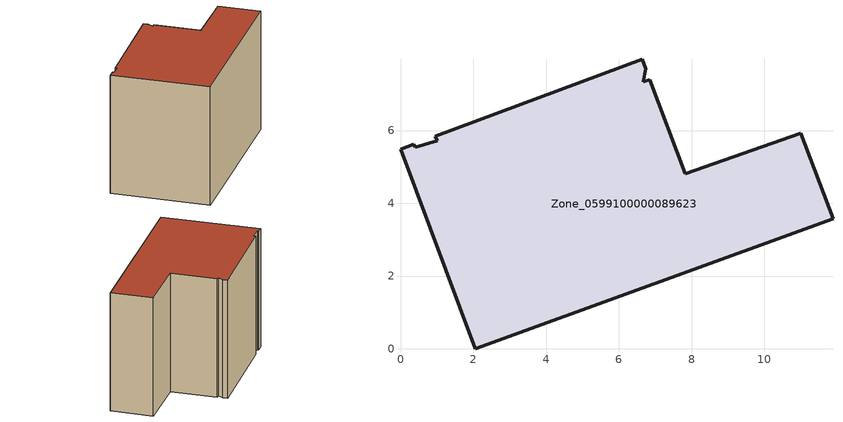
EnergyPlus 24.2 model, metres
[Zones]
Zone_0599100000089623
 floor ground (C_G): 0.41,5.54 1.01,5.71 0.96,5.84 6.64,7.96 6.74,7.7 6.67,7.34 6.85,7.39 7.83,4.81 11.01,5.93 11.89,3.57 2.05,0 0,5.48 0.37,5.62 z0
 wall outside (C_F): 11.89,3.57 11.01,5.93 7.83,4.81 6.85,7.39 6.67,7.34 6.74,7.7 6.64,7.96 0.96,5.84 1.01,5.71 0.41,5.54 0.37,5.62 0,5.48 2.05,0 11.89,3.57 z0:7.38
 roof outside (C_R): 1.01,5.71 0.41,5.54 0.37,5.62 0,5.48 2.05,0 11.89,3.57 11.01,5.93 7.83,4.81 6.85,7.39 6.67,7.34 6.74,7.7 6.64,7.96 0.96,5.84 z7.38
[BUILDING]
Pand.0599100000089623: North Axis=0; Terrain=City; Loads Convergence Tolerance Value=0.04; Temperature Convergence Tolerance Value=0.4; Solar Distribution=FullExterior; Maximum Number of Warmup Days=25; Minimum Number of Warmup Days=1
[Site:Location]
Rotterdam.The.Hague.AP_ZH_NLD Design_Conditions: Latitude=51.96; Longitude=4.45; Time Zone=1; Elevation=-4.5
[SITE:GROUNDTEMPERATURE:BUILDINGSURFACE]
18, 18, 18, 18, 18, 18, 18, 18, 18, 18, 18, 18
[MATERIAL] Thermal Absorptance=0.9; Solar Absorptance=0.7; Visible Absorptance=0.7
Name | Roughness | Thickness | Conductivity | Density | Specific Heat
G.TI.1946 | MediumSmooth | 0.15 | 1 | 540 | 1210
F.TI.1946 | Rough | 0.3 | 0.857143 | 1920 | 840
R.TI.1946 | MediumRough | 0.2 | 0.1 | 1500 | 1000
[CONSTRUCTION]
C_G: G.TI.1946
C_F: F.TI.1946
C_R: R.TI.1946
[ZONE]
Zone_0599100000089623: Type=1; Multiplier=1; Ceiling Height=Autocalculate; Volume=Autocalculate; Floor Area=autocalculate; Part of Total Floor Area=Yes
[ZONEINFILTRATION:DESIGNFLOWRATE]
Infil_Zone_0599100000089623: Zone or ZoneList or Space or SpaceList=Zone_0599100000089623; Schedule=AlwaysOn; Design Flow Rate Calculation Method=Flow/Area; Flow Rate per Floor Area=0.003; Constant Term Coefficient=1; Temperature Term Coefficient=0; Velocity Term Coefficient=0; Velocity Squared Term Coefficient=0
[HVACTEMPLATE:ZONE:IDEALLOADSAIRSYSTEM]
Zone_0599100000089623: Maximum Heating Supply Air Temperature=50; Minimum Cooling Supply Air Temperature=13; Maximum Heating Supply Air Humidity Ratio=0.0156; Minimum Cooling Supply Air Humidity Ratio=0.0077; Heating Limit=NoLimit; Cooling Limit=NoLimit; Dehumidification Control Type=ConstantSensibleHeatRatio; Cooling Sensible Heat Ratio=0.7; Dehumidification Setpoint=60; Humidification Control Type=None; Humidification Setpoint=30; Outdoor Air Method=None; Outdoor Air Flow Rate per Person=0.00944; Outdoor Air Flow Rate per Zone Floor Area=0; Outdoor Air Flow Rate per Zone=0; Demand Controlled Ventilation Type=None; Outdoor Air Economizer Type=NoEconomizer; Heat Recovery Type=None; Sensible Heat Recovery Effectiveness=0.7; Latent Heat Recovery Effectiveness=0.65
[ZONECONTROL:THERMOSTAT]
ThermostatControl_Zone_0599100000089623: Zone or ZoneList=Zone_0599100000089623; Control Type Schedule=DualSetpointControlType; Control 1=Thermostat_Zone_0599100000089623; Temperature Difference Between Cutout And Setpoint=0
[THERMOSTATSETPOINT:DUALSETPOINT]
Thermostat_Zone_0599100000089623: Heating Setpoint Temperature Schedule=HeatingSetpoint_Zone_0599100000089623; Cooling Setpoint Temperature Schedule=CoolingSetpoint_Zone_0599100000089623
[SCHEDULE:COMPACT]
HeatingSetpoint_Zone_0599100000089623: Through: 12/31, For: AllDays, Until: 24:00, 21
CoolingSetpoint_Zone_0599100000089623: Through: 12/31, For: AllDays, Until: 24:00, 24
DualSetpointControlType: Through: 12/31, For: AllDays, Until: 24:00, 4
AlwaysOn: Through: 12/31, For: AllDays, Until: 24:00, 1
